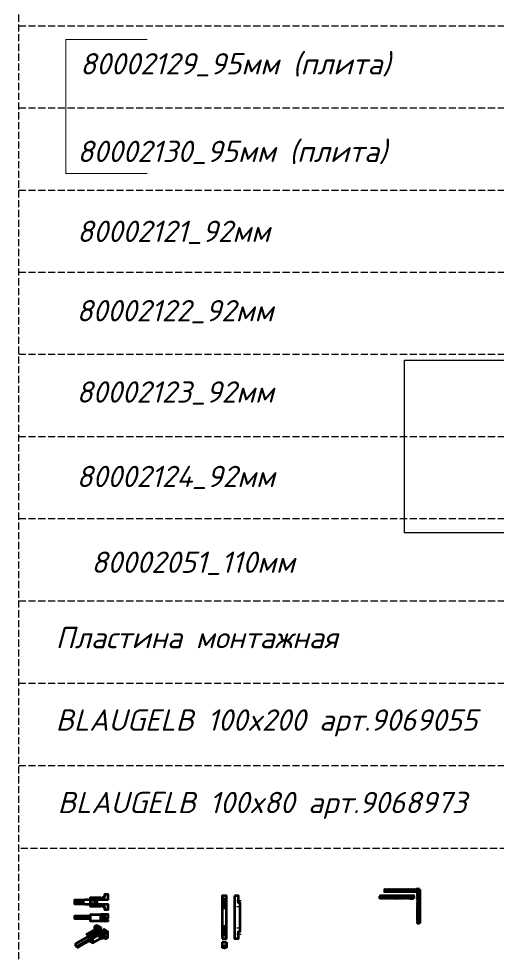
# Model space of a CAD drawing. Header units: millimetres. Extents: x -29692 to 34729, y -8412 to 43293.
# Drawn here: x -11384 to -10038, y -2881 to -246 of the extents above; entities that cross this region are included whole.
import ezdxf

# ---------------------------------------------------------------- set-up
doc = ezdxf.new("R2010")
doc.units = ezdxf.units.MM
for name, pattern in [('CENTER', [50.8, 31.75, -6.35, 6.35, -6.35]), ('CENTER2', [28.575, 19.05, -3.175, 3.175, -3.175]), ('JIS_02_4.0', [5.5, 4, -1.5]), ('OGLT0', [10, 4.5, -2.2, 1.1, -2.2])]:
    doc.linetypes.add(name, pattern=pattern)
for name, color, linetype, lineweight in [('_0_000_Подоснова', 9, 'Continuous', 0), ('_0_001_Профили', 150, 'Continuous', 35), ('_0_004_Текст_01', 7, 'Continuous', 18)]:
    doc.layers.add(name, color=color, linetype=linetype, lineweight=lineweight)
doc.layers.add('_0_023 _Линия_04', color=96, linetype='JIS_02_4.0', lineweight=9, plot=False)
doc.styles.add('_DZ_4', font='isocpeui.ttf', dxfattribs={"height": 4})

# ---------------------------------------------------------------- blocks, each defined once
blk = doc.blocks.new('*U635')
at = {"layer": '_0_001_Профили', "color": 110}
for points in [[(-59.6, -6), (-63.6, -6), (-63.6, 6), (-59.6, 6)], [(-55.6, -6), (-59.6, -6), (-59.6, 6), (-55.6, 6)], [(-51.6, -6), (-55.6, -6), (-55.6, 6), (-51.6, 6)], [(-47.6, -6), (-51.6, -6), (-51.6, 6), (-47.6, 6)], [(-43.6, -6), (-47.6, -6), (-47.6, 6), (-43.6, 6)], [(-39.6, -6), (-43.6, -6), (-43.6, 6), (-39.6, 6)], [(-35.6, -6), (-39.6, -6), (-39.6, 6), (-35.6, 6)], [(-19.6, 6), (-35.6, 6), (-35.6, 6)], [(-7.3, 4.4), (-18.6, 4.4), (-18.6, 5), (-18.6, 8.5), (-19.6, 8.5)], [(9.4, 9.5), (8.9, 9.5)], [(9.4, 8.4), (9.4, 10), (14.7, 10), (14.7, 13.2)], [(-35.6, -6), (-19.6, -6)], [(-19.6, -8.5), (-18.6, -8.5), (-18.6, -5), (-18.6, -4.4), (-7.3, -4.4)], [(9.4, -9.5), (8.9, -9.5)], [(9.4, -8.4), (9.4, -10), (14.7, -10), (14.7, -13.2)]]:
    blk.add_lwpolyline(points, dxfattribs=at)
blk.add_lwpolyline([(14.7, 13.2), (14.7, 13.7), (19, 13.7), (20.7, 15.4), (20.7, 15.4), (20.7, 21.4, -0.414214), (21.5, 22.2), (29.1, 22.2, -0.414214), (29.6, 21.7), (29.6, 6.8, -0.414214), (29.1, 6.3), (-7.3, 6.3), (-7.3, -6.3), (29.1, -6.3, -0.414214), (29.6, -6.8), (29.6, -21.7, -0.414214), (29.1, -22.2), (21.5, -22.2, -0.414214), (20.7, -21.4), (20.7, -15.4), (19, -13.7), (14.7, -13.7), (14.7, -13.2), (15.2, -13.2), (15.2, -9), (15.2, -8.4), (9.4, -8.4), (8.9, -8.4), (8.9, -12.8), (-19.6, -12.8), (-19.6, 12.7), (8.9, 12.7), (8.9, 12.5), (8.9, 8.4), (9.4, 8.4), (15.2, 8.4), (15.2, 9), (15.2, 13.2)], format="xyb", close=True, dxfattribs=at)
blk.add_lwpolyline([(-6.4, -6.3), (-6.4, -3.3), (-3.7, -3.3, 1), (-1.9, -3.3), (-1.9, -2.7), (-1.8, -2.4), (-0.5, 0), (-1.9, 2.7), (-1.9, 3.2, 1), (-3.7, 3.2), (-6.4, 3.2), (-6.4, 6.3)], format="xyb", dxfattribs=at)
blk = doc.blocks.new('*U634')
at = {"layer": '_0_001_Профили', "color": 110}
for points in [[(-59.6, -18.2), (-63.6, -18.2), (-63.6, -9.7), (-59.6, -9.7)], [(-55.6, -18.2), (-59.6, -18.2), (-59.6, -9.7), (-55.6, -9.7)], [(-51.6, -18.2), (-55.6, -18.2), (-55.6, -9.7), (-51.6, -9.7)], [(-47.6, -18.2), (-51.6, -18.2), (-51.6, -9.7), (-47.6, -9.7)], [(-43.6, -18.2), (-47.6, -18.2), (-47.6, -9.7), (-43.6, -9.7)], [(-39.6, -18.2), (-43.6, -18.2), (-43.6, -9.7), (-39.6, -9.7)], [(-35.6, -18.2), (-39.6, -18.2), (-39.6, -9.7), (-35.6, -9.7)], [(-35.6, -9.7), (-19.6, -9.7)], [(-19.6, -18.2), (-35.6, -18.2)], [(9.4, -25), (-19.6, -25), (-19.6, -6), (8.9, -6), (8.9, -6.5), (8.9, -9.5), (8.9, -9.6), (9.4, -9.6)], [(14.7, -17), (14.7, -5)], [(29.6, -16.5), (14.7, -16.5)], [(14.7, -25), (14.7, -22)], [(14.7, -22.5), (29.6, -22.5)], [(29.6, -24.5), (14.7, -24.5)], [(19, -16.5), (19, -5)], [(19.2, -17), (19, -16.5)], [(19.2, -22), (19, -22.5), (19, -24.5), (19.2, -25)], [(20.7, -16.5), (20.7, -5)], [(20.7, -16.5), (21.2, -17)], [(21.2, -22), (20.7, -22.5), (20.7, -24.5), (21.2, -25)], [(26.6, -17), (26.6, -22)]]:
    blk.add_lwpolyline(points, dxfattribs=at)
blk.add_lwpolyline([(9.4, -25), (9.4, -7, -0.414214), (11.4, -5), (29.6, -5), (29.6, -16.5), (29.1, -17), (14.7, -17), (14.7, -22), (29.1, -22), (29.6, -22.5), (29.6, -24.5), (29.1, -25)], format="xyb", close=True, dxfattribs=at)
blk = doc.blocks.new('-80462202_view')
at = {"layer": '_0_001_Профили', "color": 110}
for p, q in [((-51.3, -23.2), (-51.4, -23.4)), ((-48.4, -21.6), (-48.5, -21.8)), ((-45.6, -20), (-45.7, -20.2)), ((-42.8, -18.4), (-42.9, -18.5)), ((-40, -16.7), (-40, -16.9)), ((-37.1, -15.1), (-37.2, -15.3)), ((-34.3, -13.5), (-34.4, -13.6)), ((-31.5, -11.8), (-31.6, -12))]:
    blk.add_line(p, q, dxfattribs=at)
for points in [[(-0.2, 11.2), (-0.2, 12.1, -0.052529), (-0.1, 12.6, -0.067401), (0.2, 13.4, -0.099116), (1, 14.4, -0.040016), (1.2, 14.6), (3.6, 15.9), (1, 17.5), (4, 19.2), (4, 20.6), (4, 20.6), (-0.3, 23, -0.109464), (-0.4, 23.2, -0.153713), (-0.5, 23.4, -0.165485), (-0.4, 23.6, -0.104506), (-0.3, 23.7), (5.1, 26.8, -0.124907), (5.5, 26.9, -0.130284), (5.8, 26.8), (16.4, 20.7, -0.102379), (16.5, 20.6, -0.161235), (16.5, 20.5, -0.154514), (16.5, 20.4, -0.108717), (16.4, 20.3), (12.5, 18.1, 0.126918), (11.5, 17, 0.125912), (11.1, 15.6), (11.1, 11.3), (10.1, 13.2, 0.083488), (10.3, 13, 0.12042), (10.5, 12.9, 0.202672), (10.6, 12.9, 0.167506), (10.7, 13, 0.086508), (10.7, 13.1), (10.7, 15.8, -0.126918), (11.1, 17.2, -0.126918), (12.1, 18.3), (16, 20.5), (5.5, 26.6), (0.1, 23.5, 0.164839), (0, 23.4, 0.221861), (0, 23.3, 0.141127), (0.1, 23.3), (4.5, 20.7), (4.5, 19.1), (1.7, 17.5), (4.6, 15.7), (1.9, 14.2, 0.126918), (0.9, 13.1, 0.126918), (0.5, 11.7), (0.5, 10.6, 0.076078), (0.7, 9.9, 0.056486), (1, 9.2), (0.2, 9.8)], [(-20.3, -5.4), (-20.3, -1.9, 0.078428), (-20.5, -0.8, 0.051276), (-21, 0.2, 0.05193), (-21.6, 1, 0.077788), (-22.5, 1.7, -0.096669), (-22.5, 1.8, -0.087958), (-22.6, 2, -0.127439), (-22.6, 2.1, -0.208836), (-22.6, 2.2, -0.140433), (-22.5, 2.2, -0.120437), (-22.5, 2.1, -0.05482), (-21.7, 1.6, -0.060557), (-20.9, 0.6, -0.048429), (-20.3, -0.4, -0.050713), (-20, -1.4, 0.04823), (-19.9, -2, 0.041626), (-19.6, -2.5), (-17.5, -3.7), (-31.5, -11.8), (-31.5, -12), (-31.8, -12), (-34.3, -13.5), (-34.3, -13.6), (-34.6, -13.6), (-37.1, -15.1), (-37.1, -15.3), (-37.4, -15.2), (-40, -16.7), (-39.9, -16.9), (-40.2, -16.9), (-42.8, -18.4), (-42.8, -18.5), (-43.1, -18.5), (-45.6, -20), (-45.6, -20.2), (-45.9, -20.1), (-48.4, -21.6), (-48.4, -21.8), (-48.7, -21.8), (-51.3, -23.2), (-51.3, -23.4), (-51.6, -23.4), (-54.2, -25), (-53.9, -25.2), (-16.4, -3.5), (-16.4, -5.6, 0.04872), (-16.3, -6.6, 0.037652), (-16, -7.7), (-8, -3.1)], [(-22.6, 2.2), (-2.4, 13.8, -0.162044), (-2.4, 13.8, -0.092787), (-2.3, 13.8, -0.066204), (-1.4, 13.1, -0.049117), (-0.7, 12.2, -0.050311), (-0.2, 11.2, -0.048834), (0.1, 10.2, 0.036642), (0.2, 9.8, 0.065179), (0.6, 9), (-18.8, -2.2)], [(-1.3, -4.9), (-9.4, -0.3), (-8.4, 0.3), (-6.2, -0.9), (-4.7, 0, -0.106656), (-4.9, 0.1, -0.162247), (-4.9, 0.3, -0.208044), (-4.8, 0.6, -0.101134), (-4.5, 0.8, -0.0971), (-3.9, 0.8, -0.1132), (-3.4, 0.7), (-3, 0.5), (-2.7, 0.4, -0.202855), (-2.6, 0.5, -0.092119), (-2.4, 0.5, -0.096892), (-2.2, 0.5, -0.270777), (-2.1, 0.4, -0.109753), (-2.1, 0.3), (0, 0), (0.6, -1.2, -0.104997), (0.8, -1.2, -0.089768), (0.9, -1.3, -0.228605), (0.9, -1.4, -0.263331), (0.9, -1.5, -0.090245), (0.7, -1.6), (0.8, -1.7), (1.2, -2, -0.0802), (1.4, -2.1, -0.146384), (1.5, -2.3), (1.5, -2.3, -0.133458), (1.4, -2.5, -0.085683), (1.3, -2.6, -0.090015), (1, -2.8, -0.0971), (0.5, -2.8, -0.1132), (-0.1, -2.7), (-1.6, -3.6), (-0.4, -4.3)], [(-6.5, -7.9), (13.6, 3.7, -0.075572), (14, 3.9, -0.093296), (14.5, 3.9, -0.092787), (15.4, 3.6, -0.162019), (15.5, 3.4, -0.104807), (15.6, 3.2, -0.257818), (15.5, 3.2), (-4.6, -8.5)], [(-1.6, 0.2), (16.4, 10.6), (16.4, 10.7, 0.092014), (16.5, 11), (16.5, 20.5)], [(0.2, 13.4), (-0.3, 13.7, -0.092787), (-0.4, 13.8, -0.171386), (-0.5, 14), (-0.5, 23.4)], [(4.6, 15.7), (4.6, 13, 0.076078), (4.8, 12.3, 0.056486), (5.1, 11.6), (10.7, 14.8)], [(12, 8.1, 0.041814), (12.1, 7.4, 0.035953), (12.3, 6.7), (12.6, 6, -0.080918), (12.7, 5.4, -0.072163), (12.7, 5, -0.091814), (12.6, 4.6, -0.118984), (12.2, 4.3), (13.3, 5)], [(13.3, 3.5), (13.3, 4.4), (13.3, 4.5, -0.04405), (13.3, 5, -0.091983), (13.9, 6.1, -0.104408), (14.7, 6.8), (17.4, 8.4), (20.3, 6.7), (23.2, 8.3), (26, 8.3), (30.4, 5.8, 0.127464), (30.6, 5.7, 0.138417), (30.8, 5.8), (36.2, 8.9), (25.6, 15), (25.6, 10.6, 0.13477), (25.8, 10.3, 0.150933), (26, 10)], [(14, 3.9), (14, 4, -0.126918), (14.4, 5.4, -0.126918), (15.4, 6.4), (17.7, 7.8), (20.3, 6.3), (23.4, 8), (23.4, -1.4), (20.3, -3.1)], [(25.8, 8), (30, 5.6, 0.084974), (30.3, 5.5, 0.086074), (30.8, 5.5, 0.086675), (31.1, 5.6), (36.5, 8.7, 0.107251), (36.6, 8.8, 0.156069), (36.7, 8.9, 0.159516), (36.6, 9, 0.104), (36.5, 9.1), (26, 15.2, 0.124105), (25.6, 15.3, 0.126827), (25.3, 15.2), (21.4, 12.9, 0.126918), (20.4, 11.9, 0.126918), (20, 10.5), (20, 6.9)], [(25.6, 15), (21.7, 12.7, 0.126918), (20.7, 11.7, 0.126918), (20.3, 10.3), (20.3, 7.6, 0.13477), (20.4, 7.2, 0.150933), (20.7, 6.9)], [(25.8, -1.4), (30, -3.8), (30.4, -4, 0.239274), (30.8, -4), (31.1, -3.8), (36.5, -0.7, 0.092787), (36.6, -0.6, 0.171386), (36.7, -0.5), (36.7, 8.9)], [(-54.2, -25, 0.129519), (-54.6, -27.1, 0.060744), (-54.3, -28.9, 0.078317), (-52.9, -31.7, 0.06823), (-51.2, -33.5, 0.095383), (-49.4, -34.6, 0.108271), (-48.1, -34.7, 0.097423), (-47.4, -34.4, 0.148066), (-46.5, -33.5, 0.092024), (-46.2, -32.2, 0.066044), (-46.2, -30.5, 0.034632), (-46.5, -29.4)], [(-46.8, -29.2), (-46.8, -31.3, -0.073297), (-47, -32.4, -0.166108), (-47.7, -33.5, -0.208262), (-49.3, -33.8, -0.12732), (-51.2, -32.7, -0.106995), (-53.3, -29.9, -0.103455), (-53.9, -27.2), (-53.9, -25.2)], [(-7.2, -8.9), (-9.4, -7.6), (-46.8, -29.2), (-46.5, -29.4), (-43.8, -27.9), (-43.9, -27.7), (-43.6, -27.7), (-41, -26.2), (-41, -26.1), (-40.7, -26.1), (-38.2, -24.6), (-38.2, -24.4), (-37.9, -24.4), (-35.4, -23), (-35.4, -22.8), (-35.1, -22.8), (-32.5, -21.3), (-32.5, -21.2), (-32.2, -21.2), (-29.7, -19.7), (-29.7, -19.5), (-29.4, -19.5), (-26.9, -18.1), (-26.9, -17.9), (-26.6, -17.9), (-24, -16.4), (-24.1, -16.3), (-23.8, -16.3), (-9.8, -8.2), (-7.6, -9.4), (-7.5, -9.4, 0.09748), (-7.3, -9.2, 0.090435), (-7.2, -8.9, -0.047835), (-7.1, -8.5, -0.062478), (-6.9, -8.2, -0.093903), (-6.5, -7.9, -0.066807), (-6.2, -7.8, -0.069712), (-5.8, -7.7, -0.053594), (-5.5, -7.8, -0.071694), (-4.8, -8.1, -0.072833), (-4.7, -8.1, -0.081639), (-4.6, -8.2, -0.127943), (-4.6, -8.4, -0.230711), (-4.6, -8.5, -0.141409), (-4.7, -8.5, -0.11624), (-4.8, -8.5, 0.131855), (-5.7, -8.2, 0.130594), (-6.3, -8.3, 0.171198), (-6.8, -8.9, 0.092966), (-6.9, -9.7), (-6.9, -22.4)], [(-41, -26.2, -0.031615), (-40.7, -27.3, -0.037092), (-40.6, -28.3, -0.033731), (-40.7, -29.1, -0.048777), (-40.8, -29.9, -0.069923), (-41.2, -30.6, -0.093494), (-41.7, -31.2, -0.020398), (-41.9, -31.2), (-44.4, -32.7)], [(-41.7, -31.2), (-41.6, -31.1, 0.098469), (-41, -30.5, 0.0997), (-40.5, -29.5, 0.073229), (-40.3, -28.1, 0.066944), (-40.7, -26.1)], [(-38.2, -24.6, -0.031615), (-37.9, -25.6, -0.037092), (-37.8, -26.7, -0.033731), (-37.8, -27.5, -0.048777), (-38, -28.2, -0.069923), (-38.3, -28.9, -0.093494), (-38.9, -29.5, -0.020398), (-39, -29.6), (-41.6, -31.1)], [(-41, -26.1, -0.035223), (-40.7, -27.2, -0.045089), (-40.6, -28.3)], [(-38.9, -29.5), (-38.8, -29.4, 0.098469), (-38.1, -28.9, 0.0997), (-37.7, -27.9, 0.073229), (-37.5, -26.5, 0.066944), (-37.9, -24.4)], [(-35.4, -23, -0.031615), (-35.1, -24, -0.037092), (-35, -25.1, -0.033731), (-35, -25.8, -0.048777), (-35.2, -26.6, -0.069923), (-35.5, -27.3, -0.093494), (-36.1, -27.9, -0.020398), (-36.2, -28), (-38.8, -29.4)], [(-38.2, -24.4, -0.035223), (-37.9, -25.5, -0.045089), (-37.8, -26.7)], [(-36.1, -27.9), (-35.9, -27.8, 0.098469), (-35.3, -27.3, 0.0997), (-34.8, -26.3, 0.073229), (-34.7, -24.9, 0.066944), (-35.1, -22.8)], [(-32.5, -21.3, -0.031615), (-32.3, -22.4, -0.037092), (-32.1, -23.4, -0.033731), (-32.2, -24.2, -0.048777), (-32.3, -25, -0.069923), (-32.7, -25.7, -0.093494), (-33.2, -26.3, -0.020398), (-33.4, -26.3), (-35.9, -27.8)], [(-35.4, -22.8, -0.035223), (-35.1, -23.9, -0.045089), (-35, -25.1)], [(-33.2, -26.3), (-33.1, -26.2, 0.098469), (-32.5, -25.6, 0.0997), (-32, -24.6, 0.073229), (-31.9, -23.2, 0.066944), (-32.2, -21.2)], [(-29.7, -19.7, -0.031615), (-29.4, -20.7, -0.037092), (-29.3, -21.8, -0.033731), (-29.3, -22.6, -0.048777), (-29.5, -23.3, -0.069923), (-29.9, -24.1, -0.093494), (-30.4, -24.6, -0.020398), (-30.6, -24.7), (-33.1, -26.2)], [(-32.5, -21.2, -0.035223), (-32.3, -22.3, -0.045089), (-32.1, -23.4)], [(-30.4, -24.6), (-30.3, -24.5, 0.098469), (-29.7, -24, 0.0997), (-29.2, -23, 0.073229), (-29, -21.6, 0.066944), (-29.4, -19.5)], [(-26.9, -18.1, -0.031615), (-26.6, -19.1, -0.037092), (-26.5, -20.2, -0.033731), (-26.5, -20.9, -0.048777), (-26.7, -21.7, -0.069923), (-27, -22.4, -0.093494), (-27.6, -23, -0.020398), (-27.7, -23.1), (-30.3, -24.5)], [(-29.7, -19.5, -0.035223), (-29.4, -20.6, -0.045089), (-29.3, -21.8)], [(-27.6, -23), (-27.4, -22.9, 0.098469), (-26.8, -22.4, 0.0997), (-26.3, -21.4, 0.073229), (-26.2, -20, 0.066944), (-26.6, -17.9)], [(-24, -16.4, -0.031615), (-23.8, -17.5, -0.037092), (-23.7, -18.5, -0.033731), (-23.7, -19.3, -0.048777), (-23.9, -20.1, -0.069923), (-24.2, -20.8, -0.093494), (-24.8, -21.4, -0.020398), (-24.9, -21.4), (-27.4, -22.9)], [(-26.9, -17.9, -0.035223), (-26.6, -19, -0.045089), (-26.5, -20.2)], [(-24.8, -21.4), (-24.6, -21.3, 0.098469), (-24, -20.7, 0.0997), (-23.5, -19.7, 0.073229), (-23.4, -18.3, 0.066944), (-23.8, -16.3)], [(-9.8, -8.2, -0.071644), (-9.4, -10.3, -0.106877), (-9.7, -12.1, -0.162271), (-10.6, -13.2), (-24.6, -21.3)], [(-24.1, -16.3, -0.035223), (-23.8, -17.4, -0.045089), (-23.7, -18.5)], [(-16.7, -16.7), (-6.9, -22.4), (13.6, -10.5), (14, -10.7), (17.7, -8.6), (20, -9.9), (20.3, -9.7), (23.4, -7.9), (25.8, -7.9), (30, -10.3), (30.4, -10.6, 0.237487), (30.8, -10.6), (31.1, -10.3), (36.5, -7.2, 0.092787), (36.6, -7.2, 0.171386), (36.7, -7), (36.7, -5.4)], [(-9.4, -0.3), (-9.4, -0.5), (-8, -3.1, 0.074098), (-6.8, -5.3, 0.093401), (-5, -7)], [(20.3, -9.7), (20.3, -8), (20, -7.4), (23.2, -5.6), (26, -5.6), (30.4, -8.1, 0.239848), (30.8, -8.1), (36.2, -5)], [(20.3, -8), (23.4, -6.3), (25.8, -6.3), (30, -8.7, 0.128604), (30.6, -8.9, 0.12984), (31.1, -8.7), (36.5, -5.6, 0.084925), (36.6, -5.5, 0.179673), (36.7, -5.4, 0.169021), (36.6, -5.3, 0.095026), (36.5, -5.2), (36.2, -5), (32.6, -3)], [(-43.8, -27.9, -0.031615), (-43.6, -28.9, -0.037092), (-43.5, -30, -0.033731), (-43.5, -30.7, -0.048777), (-43.7, -31.5, -0.069923), (-44, -32.2, -0.093494), (-44.6, -32.8, -0.020398), (-44.7, -32.9), (-47.4, -34.4)], [(-44.6, -32.8), (-44.4, -32.7, 0.098469), (-43.8, -32.2, 0.0997), (-43.3, -31.2, 0.073229), (-43.2, -29.8, 0.066944), (-43.6, -27.7)], [(-43.9, -27.7, -0.035223), (-43.6, -28.8, -0.045089), (-43.5, -30)]]:
    blk.add_lwpolyline(points, format="xyb", dxfattribs=at)
for points in [[(5.5, 26.6), (5.5, 24.6), (1.6, 22.4)], [(11.1, 11.3), (-8.2, 0.2)], [(-4.9, -0.2), (-4.9, 0.3)], [(0.6, 9), (1, 9.2), (5.1, 11.6)], [(1, 17.5), (1, 14.4)], [(13.3, 4.5), (1.5, -2.3)], [(4.4, 15.8), (4.5, 15.9), (4.5, 19.1)], [(5.5, 24.6), (13, 18.8)], [(12.7, 8.5), (15.2, 7.1)], [(13.6, 2.1), (13.6, -10.5)], [(14, -10.7), (14, 2.3)], [(17.7, -8.6), (17.7, 7.8)], [(20.3, 6.3), (20.3, -3.1), (20, -3.3), (18.9, -2.7), (18.9, -6.8), (20, -7.4)], [(34.1, 7.7), (26.8, 10.4), (20.3, 6.7)], [(23.4, 8), (25.8, 8), (25.8, -1.4), (23.4, -1.4)], [(-16.4, -3.5), (-18.9, -2.1), (-19.6, -2.5)], [(-0.1, -4.2), (-0.1, -2.7)], [(0.9, -1.8), (0.9, -1.4)], [(1.5, -3.3), (1.5, -2.3)], [(27, -2.1), (18.9, -6.8)], [(23.2, -1.5), (26, -1.5)], [(23.4, -7.9), (23.4, -6.3), (23.2, -5.6)], [(23.2, -8), (26, -8)], [(25.8, -7.9), (25.8, -6.3), (26, -5.6)]]:
    blk.add_lwpolyline(points, dxfattribs=at)
blk.add_lwpolyline([(-10.1, -13.8, -0.11323), (-9, -14.6, -0.072898), (-8.2, -15.7, -0.095398), (-7.8, -17.2, -0.103341), (-7.9, -18, -0.239134), (-8.5, -18.7, -0.166613), (-9.4, -18.6, -0.079327), (-10.1, -18.2, -0.090839), (-11.1, -17, -0.095158), (-11.6, -15.5, -0.092495), (-11.6, -14.6, -0.217714), (-11.1, -13.8, -0.211778)], format="xyb", close=True, dxfattribs=at)
blk = doc.blocks.new('*U639')
at = {"layer": '_0_000_Подоснова', "color": 0, "linetype": 'CENTER2', "transparency": 16777216}
for p, q in [((-6.75, 0), (-0.65, 0)), ((0, 0.65), (0, 6.75)), ((0.65, 0), (6.75, 0)), ((0, -6.75), (0, -0.65))]:
    blk.add_line(p, q, dxfattribs=at)
at = {"layer": '_0_000_Подоснова', "color": 0, "linetype": 'Continuous', "transparency": 16777216}
for p, q in [((-0.325, 0), (0.325, 0)), ((0, -0.325), (0, 0.325))]:
    blk.add_line(p, q, dxfattribs=at)
blk = doc.blocks.new('*U640')
at = {"layer": '_0_000_Подоснова', "color": 0, "linetype": 'CENTER2', "transparency": 16777216}
for p, q in [((-7.5, 0), (-0.8, 0)), ((0, 0.8), (0, 7.5)), ((0.8, 0), (7.5, 0)), ((0, -7.5), (0, -0.8))]:
    blk.add_line(p, q, dxfattribs=at)
at = {"layer": '_0_000_Подоснова', "color": 0, "linetype": 'Continuous', "transparency": 16777216}
for p, q in [((-0.4, 0), (0.4, 0)), ((0, -0.4), (0, 0.4))]:
    blk.add_line(p, q, dxfattribs=at)
blk = doc.blocks.new('*U641')
at = {"layer": '_0_000_Подоснова', "color": 0, "linetype": 'CENTER2', "transparency": 16777216}
for p, q in [((-7.5, 0), (-0.8, 0)), ((0, 0.8), (0, 7.5)), ((0.8, 0), (7.5, 0)), ((0, -7.5), (0, -0.8))]:
    blk.add_line(p, q, dxfattribs=at)
at = {"layer": '_0_000_Подоснова', "color": 0, "linetype": 'Continuous', "transparency": 16777216}
for p, q in [((-0.4, 0), (0.4, 0)), ((0, -0.4), (0, 0.4))]:
    blk.add_line(p, q, dxfattribs=at)
blk = doc.blocks.new('*U642')
at = {"layer": '_0_000_Подоснова', "color": 0, "linetype": 'CENTER2', "transparency": 16777216}
for p, q in [((-6.75, 0), (-0.65, 0)), ((0, 0.65), (0, 6.75)), ((0.65, 0), (6.75, 0)), ((0, -6.75), (0, -0.65))]:
    blk.add_line(p, q, dxfattribs=at)
at = {"layer": '_0_000_Подоснова', "color": 0, "linetype": 'Continuous', "transparency": 16777216}
for p, q in [((-0.325, 0), (0.325, 0)), ((0, -0.325), (0, 0.325))]:
    blk.add_line(p, q, dxfattribs=at)
blk = doc.blocks.new('80339040_a')
at = {"layer": '_0_001_Профили', "color": 110}
for p, q in [((-6, 40.5), (6, 40.5)), ((-6, 40.5), (6, 40.5)), ((-6, -40.5), (6, -40.5))]:
    blk.add_line(p, q, dxfattribs=at)
blk.add_lwpolyline([(-6, -60), (6, -60), (6, 60), (-6, 60)], close=True, dxfattribs=at)
for centre, radius in [((0, 30), 4), ((0, 47.5), 3.25), ((0, 30), 3), ((0, -30), 4), ((0, -47.5), 3.25), ((0, -30), 3)]:
    blk.add_circle(centre, radius, dxfattribs=at)
at = {"layer": '_0_000_Подоснова', "linetype": 'CENTER2'}
for name, p in [('*U639', (0, 47.5)), ('*U640', (0, 30)), ('*U641', (0, -30)), ('*U642', (0, -47.5))]:
    blk.add_blockref(name, p, dxfattribs=at)
blk = doc.blocks.new('80339040_b')
at = {"layer": '_0_000_Подоснова', "linetype": 'OGLT0', "ltscale": 0.5}
for p, q in [((-2.2, 47.5), (18.3, 47.5)), ((-2.2, 30), (18.3, 30)), ((-2.2, -30), (18.3, -30)), ((-2.2, -47.5), (18.3, -47.5))]:
    blk.add_line(p, q, dxfattribs=at)
at = {"layer": '_0_001_Профили', "color": 110}
blk.add_lwpolyline([(0, 60), (0, -60), (11, -60), (11, -40.5), (16, -40.5), (16, 40.5), (11, 40.5), (11, 60)], close=True, dxfattribs=at)
blk = doc.blocks.new('*U643')
at = {"layer": '_0_000_Подоснова', "color": 0, "linetype": 'OGLT0', "transparency": 16777216}
blk.add_line((0, 11.5), (0, -11.5), dxfattribs=at)
blk = doc.blocks.new('80339040 c')
at = {"layer": '_0_001_Профили', "color": 110}
for p, q in [((-6, -5.798076), (-6, -21.798076)), ((6, -5.798076), (-6, -5.798076)), ((6, -16.798076), (-6, -16.798076)), ((6, -21.798076), (-6, -21.798076)), ((6, -5.798076), (6, -21.798076))]:
    blk.add_line(p, q, dxfattribs=at)
at = {"layer": '_0_000_Подоснова', "linetype": 'OGLT0'}
blk.add_blockref('*U643', (0, -13.798076), dxfattribs=at)
blk = doc.blocks.new('Kaablikõri_∅11_8mm_2')
at = {"layer": '_0_001_Профили', "ltscale": 5}
h = blk.add_hatch(dxfattribs=at)
h.set_pattern_fill('ANSI31', color=110, scale=0.314854, angle=-90)
h.set_pattern_definition([(315, (1449.0996, 24945.2483), (0.706867045, 0.706867045), [])])
edge = h.paths.add_edge_path()
edge.add_arc((0, 0), 5.5, 0, 360)
edge = h.paths.add_edge_path(flags=17)
edge.add_arc((0, 0), 4, 0, 360)
at = {"layer": '_0_001_Профили', "color": 9, "linetype": 'CENTER', "ltscale": 0.1}
for p, q in [((-95.9, 0), (7.5, 0)), ((0, -7.5), (0, 7.5))]:
    blk.add_line(p, q, dxfattribs=at)
at = {"layer": '_0_001_Профили', "color": 110, "lineweight": 5, "ltscale": 0.3}
for points in [[(-91.9, -4.7), (-91.9, 4.7)], [(-90.3, -4.7), (-90.3, 4.7)], [(-88.7, -4.7), (-88.7, 4.7)], [(-87.1, -4.7), (-87.1, 4.7)], [(-85.6, -4.7), (-85.6, 4.7)], [(-84, -4.7), (-84, 4.7)], [(-82.4, -4.7), (-82.4, 4.7)], [(-80.9, -4.7), (-80.9, 4.7)], [(-79.3, -4.7), (-79.3, 4.7)], [(-77.7, -4.7), (-77.7, 4.7)], [(-76.1, -4.7), (-76.1, 4.7)], [(-74.6, -4.7), (-74.6, 4.7)], [(-73, -4.7), (-73, 4.7)], [(-71.4, -4.7), (-71.4, 4.7)], [(-69.9, -4.7), (-69.9, 4.7)], [(-68.3, -4.7), (-68.3, 4.7)], [(-66.7, -4.7), (-66.7, 4.7)], [(-65.1, -4.7), (-65.1, 4.7)], [(-63.6, -4.7), (-63.6, 4.7)], [(-63.6, -4.7), (-63.6, 4.7)], [(-62, -4.7), (-62, 4.7)], [(-60.4, -4.7), (-60.4, 4.7)], [(-58.9, -4.7), (-58.9, 4.7)], [(-57.3, -4.7), (-57.3, 4.7)], [(-55.7, -4.7), (-55.7, 4.7)], [(-54.1, -4.7), (-54.1, 4.7)], [(-52.6, -4.7), (-52.6, 4.7)], [(-51, -4.7), (-51, 4.7)], [(-49.4, -4.7), (-49.4, 4.7)], [(-47.9, -4.7), (-47.9, 4.7)], [(-46.3, -4.7), (-46.3, 4.7)], [(-44.7, -4.7), (-44.7, 4.7)], [(-43.1, -4.7), (-43.1, 4.7)], [(-41.6, -4.7), (-41.6, 4.7)], [(-40, -4.7), (-40, 4.7)], [(-38.4, -4.7), (-38.4, 4.7)], [(-36.9, -4.7), (-36.9, 4.7)], [(-35.3, -4.7), (-35.3, 4.7)], [(-33.7, -4.7), (-33.7, 4.7)], [(-32.1, -4.7), (-32.1, 4.7)], [(-30.6, -4.7), (-30.6, 4.7)], [(-29, -4.7), (-29, 4.7)], [(-27.4, -4.7), (-27.4, 4.7)], [(-25.9, -4.7), (-25.9, 4.7)], [(-24.3, -4.7), (-24.3, 4.7)], [(-22.7, -4.7), (-22.7, 4.7)], [(-21.1, -4.7), (-21.1, 4.7)], [(-19.6, -4.7), (-19.6, 4.7)], [(-18, -4.7), (-18, 4.7)], [(-16.4, -4.7), (-16.4, 4.7)], [(-14.9, -4.7), (-14.9, 4.7)], [(-13.3, -4.7), (-13.3, 4.7)], [(-11.7, -4.7), (-11.7, 4.7)], [(-10.1, -4.7), (-10.1, 4.7)], [(-8.6, -4.7), (-8.6, 4.7)], [(-7, -4.7), (-7, 4.7)], [(-5.4, -4.7), (-5.4, 4.7)]]:
    blk.add_lwpolyline(points, dxfattribs=at)
at = {"layer": '_0_001_Профили', "color": 110, "lineweight": 20, "ltscale": 0.3}
for radius in [5.5, 4]:
    blk.add_circle((0, 0), radius, dxfattribs=at)
at = {"layer": '_0_001_Профили', "color": 110, "lineweight": 5, "ltscale": 0.3}
for centre, start, end in [((-91.1, 4.7), 0, 180), ((-89.5, 4.7), 0, 180), ((-87.9, 4.7), 0, 180), ((-86.4, 4.7), 0, 180), ((-84.8, 4.7), 0, 180), ((-83.2, 4.7), 0, 180), ((-81.6, 4.7), 0, 180), ((-80.1, 4.7), 0, 180), ((-78.5, 4.7), 0, 180), ((-76.9, 4.7), 0, 180), ((-75.4, 4.7), 0, 180), ((-73.8, 4.7), 0, 180), ((-72.2, 4.7), 0, 180), ((-70.6, 4.7), 0, 180), ((-69.1, 4.7), 0, 180), ((-67.5, 4.7), 0, 180), ((-65.9, 4.7), 0, 180), ((-64.4, 4.7), 0, 180), ((-62.8, 4.7), 0, 180), ((-61.2, 4.7), 0, 180), ((-59.6, 4.7), 0, 180), ((-58.1, 4.7), 0, 180), ((-56.5, 4.7), 0, 180), ((-54.9, 4.7), 0, 180), ((-53.4, 4.7), 0, 180), ((-51.8, 4.7), 0, 180), ((-50.2, 4.7), 0, 180), ((-48.6, 4.7), 0, 180), ((-47.1, 4.7), 0, 180), ((-45.5, 4.7), 0, 180), ((-43.9, 4.7), 0, 180), ((-42.4, 4.7), 0, 180), ((-40.8, 4.7), 0, 180), ((-39.2, 4.7), 0, 180), ((-37.6, 4.7), 0, 180), ((-36.1, 4.7), 0, 180), ((-34.5, 4.7), 0, 180), ((-32.9, 4.7), 0, 180), ((-31.4, 4.7), 0, 180), ((-29.8, 4.7), 0, 180), ((-28.2, 4.7), 0, 180), ((-26.6, 4.7), 0, 180), ((-25.1, 4.7), 0, 180), ((-23.5, 4.7), 0, 180), ((-21.9, 4.7), 0, 180), ((-20.4, 4.7), 0, 180), ((-18.8, 4.7), 0, 180), ((-17.2, 4.7), 0, 180), ((-15.6, 4.7), 0, 180), ((-14.1, 4.7), 0, 180), ((-12.5, 4.7), 0, 180), ((-10.9, 4.7), 0, 180), ((-9.4, 4.7), 0, 180), ((-7.8, 4.7), 0, 180), ((-6.2, 4.7), 0, 180), ((-91.1, -4.7), 180, 0), ((-89.5, -4.7), 180, 0), ((-87.9, -4.7), 180, 0), ((-86.4, -4.7), 180, 0), ((-84.8, -4.7), 180, 0), ((-83.2, -4.7), 180, 0), ((-81.6, -4.7), 180, 0), ((-80.1, -4.7), 180, 0), ((-78.5, -4.7), 180, 0), ((-76.9, -4.7), 180, 0), ((-75.4, -4.7), 180, 0), ((-73.8, -4.7), 180, 0), ((-72.2, -4.7), 180, 0), ((-70.6, -4.7), 180, 0), ((-69.1, -4.7), 180, 0), ((-67.5, -4.7), 180, 0), ((-65.9, -4.7), 180, 0), ((-64.4, -4.7), 180, 0), ((-62.8, -4.7), 180, 0), ((-61.2, -4.7), 180, 0), ((-59.6, -4.7), 180, 0), ((-58.1, -4.7), 180, 0), ((-56.5, -4.7), 180, 0), ((-54.9, -4.7), 180, 0), ((-53.4, -4.7), 180, 0), ((-51.8, -4.7), 180, 0), ((-50.2, -4.7), 180, 0), ((-48.6, -4.7), 180, 0), ((-47.1, -4.7), 180, 0), ((-45.5, -4.7), 180, 0), ((-43.9, -4.7), 180, 0), ((-42.4, -4.7), 180, 0), ((-40.8, -4.7), 180, 0), ((-39.2, -4.7), 180, 0), ((-37.6, -4.7), 180, 0), ((-36.1, -4.7), 180, 0), ((-34.5, -4.7), 180, 0), ((-32.9, -4.7), 180, 0), ((-31.4, -4.7), 180, 0), ((-29.8, -4.7), 180, 0), ((-28.2, -4.7), 180, 0), ((-26.6, -4.7), 180, 0), ((-25.1, -4.7), 180, 0), ((-23.5, -4.7), 180, 0), ((-21.9, -4.7), 180, 0), ((-20.4, -4.7), 180, 0), ((-18.8, -4.7), 180, 0), ((-17.2, -4.7), 180, 0), ((-15.6, -4.7), 180, 0), ((-14.1, -4.7), 180, 0), ((-12.5, -4.7), 180, 0), ((-10.9, -4.7), 180, 0), ((-9.4, -4.7), 180, 0), ((-7.8, -4.7), 180, 0), ((-6.2, -4.7), 180, 0)]:
    blk.add_arc(centre, 0.786, start, end, dxfattribs=at)
at = {"layer": '_0_001_Профили', "color": 110, "lineweight": 20, "ltscale": 0.3}
for centre, radius, start, end in [((-3.5, -221.7), 227.3, 89.1301, 90.6874), ((-5, 1188.4), 1193.9, 269.943, 270.2395)]:
    blk.add_arc(centre, radius, start, end, dxfattribs=at)
blk = doc.blocks.new('Kaablikõri_∅11_8mm_1')
at = {"layer": '_0_001_Профили', "color": 9, "linetype": 'CENTER', "ltscale": 0.1}
for p, q in [((98.9, 92), (-7.5, 91.9)), ((0, -4), (0, 99.3))]:
    blk.add_line(p, q, dxfattribs=at)
at = {"layer": '_0_001_Профили', "color": 110, "lineweight": 20, "ltscale": 0.3}
for p, q in [((0, 97.4), (6.3, 97.4)), ((0, 86.4), (6.3, 86.4))]:
    blk.add_line(p, q, dxfattribs=at)
at = {"layer": '_0_001_Профили', "color": 110, "lineweight": 5, "ltscale": 0.3}
for points in [[(4.7, 86.4), (-4.7, 86.4)], [(4.7, 84.9), (-4.7, 84.9)], [(4.7, 83.3), (-4.7, 83.3)], [(4.7, 81.7), (-4.7, 81.7)], [(4.7, 80.1), (-4.7, 80.1)], [(13.4, 96.6), (13.4, 87.1)], [(14.9, 96.6), (14.9, 87.1)], [(16.5, 96.6), (16.5, 87.1)], [(18.1, 96.6), (18.1, 87.1)], [(19.6, 96.6), (19.6, 87.1)], [(21.2, 96.6), (21.2, 87.1)], [(22.8, 96.6), (22.8, 87.1)], [(22.8, 96.6), (22.8, 87.1)], [(24.4, 96.6), (24.4, 87.1)], [(25.9, 96.6), (25.9, 87.1)], [(27.5, 96.6), (27.5, 87.1)], [(29.1, 96.6), (29.1, 87.1)], [(30.6, 96.6), (30.6, 87.1)], [(32.2, 96.6), (32.2, 87.1)], [(33.8, 96.6), (33.8, 87.1)], [(35.4, 96.6), (35.4, 87.1)], [(36.9, 96.6), (36.9, 87.1)], [(38.5, 96.6), (38.5, 87.1)], [(40.1, 96.6), (40.1, 87.1)], [(41.6, 96.6), (41.6, 87.1)], [(43.2, 96.6), (43.2, 87.1)], [(44.8, 96.6), (44.8, 87.1)], [(46.4, 96.6), (46.4, 87.1)], [(47.9, 96.6), (47.9, 87.1)], [(49.5, 96.6), (49.5, 87.1)], [(51.1, 96.6), (51.1, 87.1)], [(52.6, 96.5), (52.6, 87.1)], [(54.2, 96.5), (54.2, 87.1)], [(55.8, 96.5), (55.8, 87.1)], [(57.4, 96.5), (57.4, 87.1)], [(58.9, 96.5), (58.9, 87.1)], [(60.5, 96.5), (60.5, 87.1)], [(62.1, 96.5), (62.1, 87.1)], [(63.6, 96.5), (63.6, 87.1)], [(65.2, 96.5), (65.2, 87.1)], [(66.8, 96.5), (66.8, 87.1)], [(68.4, 96.5), (68.4, 87.1)], [(68.4, 96.5), (68.4, 87.1)], [(69.9, 96.5), (69.9, 87.1)], [(71.5, 96.5), (71.5, 87.1)], [(73.1, 96.5), (73.1, 87.1)], [(74.6, 96.5), (74.6, 87.1)], [(76.2, 96.5), (76.2, 87.1)], [(77.8, 96.5), (77.8, 87.1)], [(79.4, 96.5), (79.4, 87.1)], [(80.9, 96.5), (80.9, 87.1)], [(82.5, 96.5), (82.5, 87.1)], [(84.1, 96.5), (84.1, 87.1)], [(85.6, 96.5), (85.6, 87.1)], [(87.2, 96.5), (87.2, 87.1)], [(88.8, 96.5), (88.8, 87.1)], [(90.4, 96.5), (90.4, 87.1)], [(91.9, 96.5), (91.9, 87.1)], [(93.5, 96.5), (93.5, 87.1)], [(95.1, 96.5), (95.1, 87.1)], [(96.6, 96.5), (96.6, 87.1)], [(4.7, 78.6), (-4.7, 78.6)], [(4.7, 77), (-4.7, 77)], [(4.7, 75.4), (-4.7, 75.4)], [(4.7, 73.9), (-4.7, 73.9)], [(4.7, 72.3), (-4.7, 72.3)], [(4.7, 70.7), (-4.7, 70.7)], [(4.7, 69.1), (-4.7, 69.1)], [(4.7, 67.6), (-4.7, 67.6)], [(4.7, 66), (-4.7, 66)], [(4.7, 64.4), (-4.7, 64.4)], [(4.7, 62.9), (-4.7, 62.9)], [(4.7, 61.3), (-4.7, 61.3)], [(4.7, 59.7), (-4.7, 59.7)], [(4.7, 58.1), (-4.7, 58.1)], [(4.7, 56.6), (-4.7, 56.6)], [(4.7, 55), (-4.7, 55)], [(4.7, 53.4), (-4.7, 53.4)], [(4.7, 51.9), (-4.7, 51.9)], [(4.7, 50.3), (-4.7, 50.3)], [(4.7, 48.7), (-4.7, 48.7)], [(4.7, 47.1), (-4.7, 47.1)], [(4.7, 45.6), (-4.7, 45.6)], [(4.7, 44), (-4.7, 44)], [(4.7, 42.4), (-4.7, 42.4)], [(4.7, 40.9), (-4.7, 40.9)], [(4.7, 39.3), (-4.7, 39.3)], [(4.7, 37.7), (-4.7, 37.7)], [(4.7, 36.1), (-4.7, 36.1)], [(4.7, 34.6), (-4.7, 34.6)], [(4.7, 33), (-4.7, 33)], [(4.7, 31.4), (-4.7, 31.4)], [(4.7, 29.9), (-4.7, 29.9)], [(4.7, 28.3), (-4.7, 28.3)], [(4.7, 28.3), (-4.7, 28.3)], [(4.7, 26.7), (-4.7, 26.7)], [(4.7, 25.1), (-4.7, 25.1)], [(4.7, 23.6), (-4.7, 23.6)], [(4.7, 22), (-4.7, 22)], [(4.7, 20.4), (-4.7, 20.4)], [(4.7, 18.9), (-4.7, 18.9)], [(4.7, 17.3), (-4.7, 17.3)], [(4.7, 15.7), (-4.7, 15.7)], [(4.7, 14.1), (-4.7, 14.1)], [(4.7, 12.6), (-4.7, 12.6)], [(4.7, 11), (-4.7, 11)], [(4.7, 9.4), (-4.7, 9.4)], [(4.7, 7.9), (-4.7, 7.9)], [(4.7, 6.3), (-4.7, 6.3)], [(4.7, 4.7), (-4.7, 4.7)], [(4.7, 3.1), (-4.7, 3.1)], [(4.7, 1.6), (-4.7, 1.6)], [(4.7, 0), (-4.7, 0)]]:
    blk.add_lwpolyline(points, dxfattribs=at)
at = {"layer": '_0_001_Профили', "color": 110, "lineweight": 20, "ltscale": 0.3}
for points in [[(5.5, 96.6), (5.5, 87.1)], [(7.1, 96.6), (7.1, 87.1)], [(8.6, 96.6), (8.6, 87.1)], [(10.2, 96.6), (10.2, 87.1)], [(11.8, 96.6), (11.8, 87.1)]]:
    blk.add_lwpolyline(points, dxfattribs=at)
for centre, radius, start, end in [((0, 91.9), 5.5, 90, 180), ((221.7, 88.4), 227.3, 179.1301, 180.6874), ((0, 91.9), 5.5, 260.6231, 279.3769), ((4.7, 85.6), 0.786, 270, 90), ((6.3, 96.6), 0.786, 0, 180), ((0, 91.9), 5.5, 360, 0.3592), ((-1188.4, 86.9), 1193.9, 359.943, 0.2395), ((6.3, 87.1), 0.786, 180, 0), ((7.9, 96.6), 0.786, 0, 180), ((7.9, 87.1), 0.786, 180, 0), ((9.4, 96.6), 0.786, 0, 180), ((9.4, 87.1), 0.786, 180, 0), ((11, 96.6), 0.786, 0, 180), ((11, 87.1), 0.786, 180, 0)]:
    blk.add_arc(centre, radius, start, end, dxfattribs=at)
at = {"layer": '_0_001_Профили', "color": 110, "lineweight": 5, "ltscale": 0.3}
for centre, start, end in [((-4.7, 85.6), 90, 270), ((-4.7, 84.1), 90, 270), ((-4.7, 82.5), 90, 270), ((-4.7, 80.9), 90, 270), ((-4.7, 79.4), 90, 270), ((4.7, 84.1), 270, 90), ((4.7, 82.5), 270, 90), ((4.7, 80.9), 270, 90), ((4.7, 79.4), 270, 90), ((12.6, 96.6), 0, 180), ((12.6, 87.1), 180, 0), ((14.1, 96.6), 0, 180), ((14.1, 87.1), 180, 0), ((15.7, 96.6), 0, 180), ((15.7, 87.1), 180, 0), ((17.3, 96.6), 0, 180), ((17.3, 87.1), 180, 0), ((18.9, 96.6), 0, 180), ((18.9, 87.1), 180, 0), ((20.4, 96.6), 0, 180), ((20.4, 87.1), 180, 0), ((22, 96.6), 0, 180), ((22, 87.1), 180, 0), ((23.6, 96.6), 0, 180), ((23.6, 87.1), 180, 0), ((25.1, 96.6), 0, 180), ((25.1, 87.1), 180, 0), ((26.7, 96.6), 0, 180), ((26.7, 87.1), 180, 0), ((28.3, 96.6), 0, 180), ((28.3, 87.1), 180, 0), ((29.9, 96.6), 0, 180), ((29.9, 87.1), 180, 0), ((31.4, 96.6), 0, 180), ((31.4, 87.1), 180, 0), ((33, 96.6), 0, 180), ((33, 87.1), 180, 0), ((34.6, 96.6), 0, 180), ((34.6, 87.1), 180, 0), ((36.1, 96.6), 0, 180), ((36.1, 87.1), 180, 0), ((37.7, 96.6), 0, 180), ((37.7, 87.1), 180, 0), ((39.3, 96.6), 0, 180), ((39.3, 87.1), 180, 0), ((40.9, 96.6), 0, 180), ((40.9, 87.1), 180, 0), ((42.4, 96.6), 0, 180), ((42.4, 87.1), 180, 0), ((44, 96.6), 0, 180), ((44, 87.1), 180, 0), ((45.6, 96.6), 0, 180), ((45.6, 87.1), 180, 0), ((47.1, 96.6), 0, 180), ((47.1, 87.1), 180, 0), ((48.7, 96.6), 0, 180), ((48.7, 87.1), 180, 0), ((50.3, 96.6), 0, 180), ((50.3, 87.1), 180, 0), ((51.9, 96.5), 0, 180), ((51.9, 87.1), 180, 0), ((53.4, 96.5), 0, 180), ((53.4, 87.1), 180, 0), ((55, 96.5), 0, 180), ((55, 87.1), 180, 0), ((56.6, 96.5), 0, 180), ((56.6, 87.1), 180, 0), ((58.1, 96.5), 0, 180), ((58.1, 87.1), 180, 0), ((59.7, 96.5), 0, 180), ((59.7, 87.1), 180, 0), ((61.3, 96.5), 0, 180), ((61.3, 87.1), 180, 0), ((62.9, 96.5), 0, 180), ((62.9, 87.1), 180, 0), ((64.4, 96.5), 0, 180), ((64.4, 87.1), 180, 0), ((66, 96.5), 0, 180), ((66, 87.1), 180, 0), ((67.6, 96.5), 0, 180), ((67.6, 87.1), 180, 0), ((69.1, 96.5), 0, 180), ((69.1, 87.1), 180, 0), ((70.7, 96.5), 0, 180), ((70.7, 87.1), 180, 0), ((72.3, 96.5), 0, 180), ((72.3, 87.1), 180, 0), ((73.9, 96.5), 0, 180), ((73.9, 87.1), 180, 0), ((75.4, 96.5), 0, 180), ((75.4, 87.1), 180, 0), ((77, 96.5), 0, 180), ((77, 87.1), 180, 0), ((78.6, 96.5), 0, 180), ((78.6, 87.1), 180, 0), ((80.1, 96.5), 0, 180), ((80.1, 87.1), 180, 0), ((81.7, 96.5), 0, 180), ((81.7, 87.1), 180, 0), ((83.3, 96.5), 0, 180), ((83.3, 87.1), 180, 0), ((84.9, 96.5), 0, 180), ((84.9, 87.1), 180, 0), ((86.4, 96.5), 0, 180), ((86.4, 87.1), 180, 0), ((88, 96.5), 0, 180), ((88, 87.1), 180, 0), ((89.6, 96.5), 0, 180), ((89.6, 87.1), 180, 0), ((91.1, 96.5), 0, 180), ((91.1, 87.1), 180, 0), ((92.7, 96.5), 0, 180), ((92.7, 87.1), 180, 0), ((94.3, 96.5), 0, 180), ((94.3, 87.1), 180, 0), ((95.9, 96.5), 0, 180), ((95.9, 87.1), 180, 0), ((-4.7, 77.8), 90, 270), ((-4.7, 76.2), 90, 270), ((-4.7, 74.6), 90, 270), ((-4.7, 73.1), 90, 270), ((-4.7, 71.5), 90, 270), ((-4.7, 69.9), 90, 270), ((-4.7, 68.4), 90, 270), ((-4.7, 66.8), 90, 270), ((-4.7, 65.2), 90, 270), ((-4.7, 63.6), 90, 270), ((-4.7, 62.1), 90, 270), ((-4.7, 60.5), 90, 270), ((-4.7, 58.9), 90, 270), ((-4.7, 57.4), 90, 270), ((-4.7, 55.8), 90, 270), ((-4.7, 54.2), 90, 270), ((-4.7, 52.6), 90, 270), ((4.7, 77.8), 270, 90), ((4.7, 76.2), 270, 90), ((4.7, 74.6), 270, 90), ((4.7, 73.1), 270, 90), ((4.7, 71.5), 270, 90), ((4.7, 69.9), 270, 90), ((4.7, 68.4), 270, 90), ((4.7, 66.8), 270, 90), ((4.7, 65.2), 270, 90), ((4.7, 63.6), 270, 90), ((4.7, 62.1), 270, 90), ((4.7, 60.5), 270, 90), ((4.7, 58.9), 270, 90), ((4.7, 57.4), 270, 90), ((4.7, 55.8), 270, 90), ((4.7, 54.2), 270, 90), ((4.7, 52.6), 270, 90), ((-4.7, 51.1), 90, 270), ((-4.7, 49.5), 90, 270), ((-4.7, 47.9), 90, 270), ((-4.7, 46.4), 90, 270), ((-4.7, 44.8), 90, 270), ((-4.7, 43.2), 90, 270), ((-4.7, 41.6), 90, 270), ((-4.7, 40.1), 90, 270), ((-4.7, 38.5), 90, 270), ((-4.7, 36.9), 90, 270), ((-4.7, 35.4), 90, 270), ((-4.7, 33.8), 90, 270), ((-4.7, 32.2), 90, 270), ((-4.7, 30.6), 90, 270), ((-4.7, 29.1), 90, 270), ((-4.7, 27.5), 90, 270), ((-4.7, 25.9), 90, 270), ((4.7, 51.1), 270, 90), ((4.7, 49.5), 270, 90), ((4.7, 47.9), 270, 90), ((4.7, 46.4), 270, 90), ((4.7, 44.8), 270, 90), ((4.7, 43.2), 270, 90), ((4.7, 41.6), 270, 90), ((4.7, 40.1), 270, 90), ((4.7, 38.5), 270, 90), ((4.7, 36.9), 270, 90), ((4.7, 35.4), 270, 90), ((4.7, 33.8), 270, 90), ((4.7, 32.2), 270, 90), ((4.7, 30.6), 270, 90), ((4.7, 29.1), 270, 90), ((4.7, 27.5), 270, 90), ((4.7, 25.9), 270, 90), ((-4.7, 24.4), 90, 270), ((-4.7, 22.8), 90, 270), ((-4.7, 21.2), 90, 270), ((-4.7, 19.6), 90, 270), ((-4.7, 18.1), 90, 270), ((-4.7, 16.5), 90, 270), ((-4.7, 14.9), 90, 270), ((-4.7, 13.4), 90, 270), ((-4.7, 11.8), 90, 270), ((-4.7, 10.2), 90, 270), ((-4.7, 8.6), 90, 270), ((-4.7, 7.1), 90, 270), ((-4.7, 5.5), 90, 270), ((-4.7, 3.9), 90, 270), ((-4.7, 2.4), 90, 270), ((-4.7, 0.8), 90, 270), ((4.7, 24.4), 270, 90), ((4.7, 22.8), 270, 90), ((4.7, 21.2), 270, 90), ((4.7, 19.6), 270, 90), ((4.7, 18.1), 270, 90), ((4.7, 16.5), 270, 90), ((4.7, 14.9), 270, 90), ((4.7, 13.4), 270, 90), ((4.7, 11.8), 270, 90), ((4.7, 10.2), 270, 90), ((4.7, 8.6), 270, 90), ((4.7, 7.1), 270, 90), ((4.7, 5.5), 270, 90), ((4.7, 3.9), 270, 90), ((4.7, 2.4), 270, 90), ((4.7, 0.8), 270, 90)]:
    blk.add_arc(centre, 0.786, start, end, dxfattribs=at)

msp = doc.modelspace()

# ---------------------------------------------------------------- linework, layer by layer
at = {"layer": '_0_000_Подоснова'}
msp.add_lwpolyline([(-10298.564, -1207.614), (-8691.594, -1207.614), (-8691.594, -1694.005), (-10298.564, -1694.005)], close=True, dxfattribs=at)
at = {"layer": '_0_004_Текст_01', "color": 2, "const_width": 3}
msp.add_lwpolyline([(-11022.66, -682.388), (-11251.79, -682.388), (-11251.79, -305.027), (-11022.66, -305.027)], dxfattribs=at)
at = {"layer": '_0_023 _Линия_04', "ltscale": 5, "transparency": 33554687}
for p, q in [((-11384.319, -266.451), (-8884.319, -266.451)), ((-11384.319, -497.694), (-8884.319, -497.694)), ((-11384.319, -728.937), (-8884.319, -728.937)), ((-11384.319, -960.18), (-8884.319, -960.18)), ((-11384.319, -1191.423), (-8884.319, -1191.423)), ((-11384.319, -1422.666), (-8884.319, -1422.666)), ((-11384.319, -1653.909), (-8884.319, -1653.909)), ((-11384.319, -1885.151), (-8884.319, -1885.151)), ((-11384.319, -2117.342), (-8884.319, -2117.342)), ((-11384.319, -2349.532), (-8884.319, -2349.532)), ((-11378.688, -2581.722), (-8878.688, -2581.722))]:
    msp.add_line(p, q, dxfattribs=at)
msp.add_lwpolyline([(-11384.319, 2250), (-8884.319, 2250), (-8884.319, -5589.706), (-11384.319, -5589.706)], close=True, dxfattribs=at)

# ---------------------------------------------------------------- block references
at = {"layer": '_0_001_Профили', "color": 110}
for name, p in [('*U635', (-11162.794, -2733.55)), ('80339040_a', (-10805.791, -2776.706)), ('80339040_b', (-10777.223, -2776.706)), ('*U634', (-11162.794, -2762.75)), ('-80462202_view', (-11169.86, -2826.638)), ('80339040 c', (-10805.791, -2840.881))]:
    msp.add_blockref(name, p, dxfattribs=at)
at = {"layer": '_0_001_Профили', "color": 110, "linetype": 'Continuous', "ltscale": 5}
msp.add_blockref('Kaablikõri_∅11_8mm_2', (-10276.455, -2719.968), dxfattribs=at)
at = {"layer": '_0_001_Профили', "color": 110, "linetype": 'Continuous', "ltscale": 5, "xscale": -1}
msp.add_blockref('Kaablikõri_∅11_8mm_1', (-10259.409, -2793.432), dxfattribs=at)

# ---------------------------------------------------------------- texts
at = {"layer": '_0_004_Текст_01', "color": 2, "style": '_DZ_4'}
for s, p in [('80002129_95мм (плита) ', (-11211.628, -403.215)), ('80002130_95мм (плита) ', (-11219.323, -649.883))]:
    msp.add_text(s, height=60, dxfattribs=at).set_placement(p)
at = {"layer": '_0_004_Текст_01', "style": '_DZ_4'}
for s, p in [('80002121_92мм ', (-11220.049, -875.036)), ('80002122_92мм ', (-11221.571, -1098.522)), ('80002123_92мм ', (-11221.571, -1327.473)), ('80002124_92мм ', (-11221.571, -1565.299)), ('80002051_110мм ', (-11180.19, -1806.827)), ('Пластина монтажная ', (-11280.246, -2019.129)), ('BLAUGELB 100x200 арт.9069055  ', (-11280.246, -2251.319)), ('BLAUGELB 100x80 арт.9068973   ', (-11274.615, -2483.509))]:
    msp.add_text(s, height=60, dxfattribs=at).set_placement(p)

doc.saveas('drawing.dxf')
